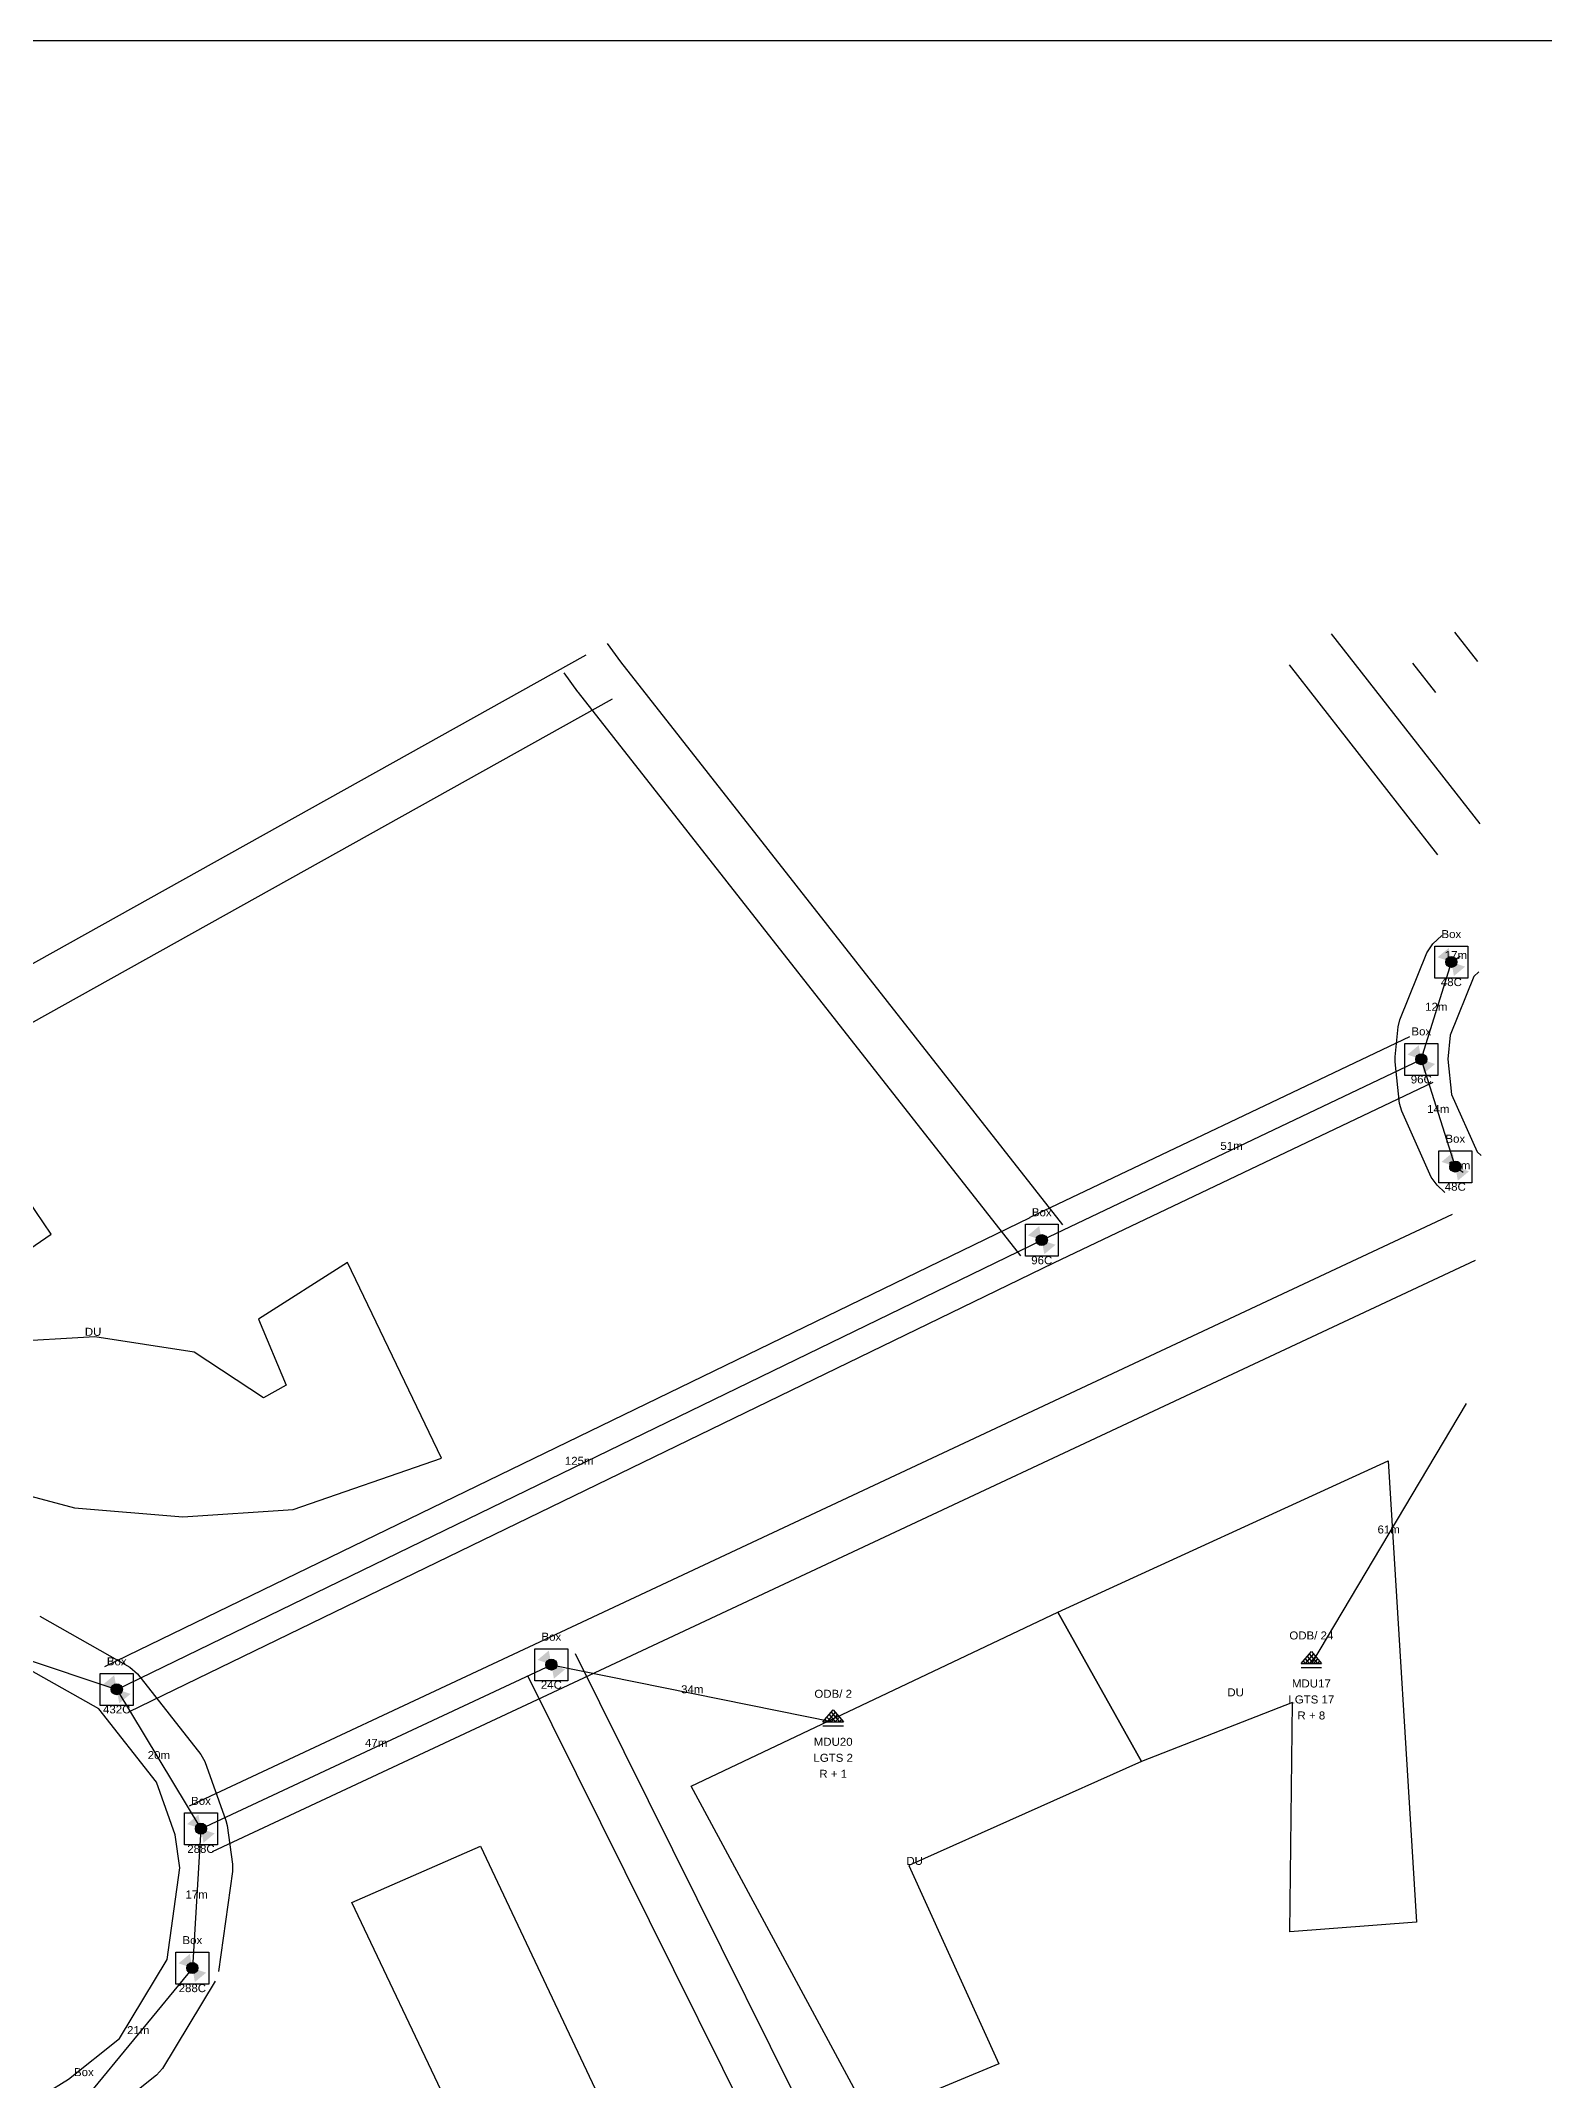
# Model space of a CAD drawing. Header units: millimetres. Extents: x -2012 to 1398, y -1200 to 746.
# Drawn here: x 978.3 to 1188.3, y 28.9 to 313.8 of the extents above; entities that cross this region are included whole.
import ezdxf
from ezdxf.enums import TextEntityAlignment as Align

# ---------------------------------------------------------------- set-up
doc = ezdxf.new("R2010")
doc.units = ezdxf.units.MM
doc.styles.get("Standard").update_dxf_attribs({"font": 'arial.ttf'})

# ---------------------------------------------------------------- blocks, each defined once
blk = doc.blocks.new('big_block')
blk.add_lwpolyline([(558.28, -280.22), (1398.28, -280.22), (1398.28, 313.78), (558.28, 313.78)], close=True)
blk = doc.blocks.new('roads.block1.A4')
at = {"layer": 'roads', "color": 7}
for points in [[(228.9, 206.6), (246.97, 182.85)], [(243.91, 206.8), (246.72, 203.12)], [(18.12, 135.29), (138.16, 203.97)], [(140.7, 205.4), (142.33, 203.08), (196.18, 132.76)], [(191.1, 128.86), (137.21, 199.24), (137.14, 199.35), (135.47, 201.72)], [(241.88, 178.97), (223.8, 202.73)], [(241.63, 199.24), (238.82, 202.91)], [(141.34, 198.41), (21.3, 129.73)], [(242.74, 136.77), (241.78, 137.69), (241.06, 138.71), (237.47, 146.93), (237.21, 147.89), (236.68, 153.09), (236.67, 153.72), (237.04, 157.5), (237.25, 158.37), (240.55, 166.74), (241.28, 167.85), (242.36, 168.91)], [(246.85, 164.35), (246.25, 163.76), (243.36, 156.44), (243.08, 153.43), (243.53, 149.04), (246.67, 141.87), (247.17, 141.39)], [(79.56, 77.56), (192.21, 133.67), (192.23, 133.68), (238.45, 156.29)], [(241.27, 150.54), (195.06, 127.94), (82.41, 71.83)], [(89.86, 60.14), (132.53, 80.65), (243.66, 134.06)], [(246.44, 128.3), (135.3, 74.88), (92.63, 54.38)], [(92.96, 38.24), (86.56, 27.33), (85.83, 26.48), (79.03, 20.89), (78.69, 20.65), (75.39, 18.59), (74.88, 18.33), (69.62, 16.22)], [(71.61, 83.83), (82.59, 77.46), (83.53, 76.64), (91.24, 66.56), (91.72, 65.67), (94.27, 58.31), (94.42, 57.7), (95.09, 52.83), (95.09, 51.95), (93.37, 39.42)], [(30.23, 48.59), (33.16, 37.57), (38.63, 29.94), (49.98, 22.86), (61.39, 21.32), (67.58, 22.3), (72.24, 24.17), (75.12, 25.97), (81.33, 31.06), (87.12, 40.93), (88.69, 52.38), (88.12, 56.51), (85.84, 63.08), (78.83, 72.24), (68.95, 77.97), (57.46, 79.52), (51.55, 78.52), (46.49, 76.6), (43.45, 74.88), (37.53, 69.76), (31.75, 59.84), (30.23, 48.59)], [(136.8, 79.16), (178.33, -6.62), (192.25, -33.9), (198.84, -43.18), (205.5, -47.81), (213.86, -51.36), (223.82, -54.04), (247.71, -56.04)], [(247.18, -62.41), (223, -60.4), (222.43, -60.3), (211.98, -57.48), (211.56, -57.33), (202.69, -53.57), (202.12, -53.25), (194.72, -48.11), (193.94, -47.34), (186.9, -37.42), (186.65, -37.02), (172.61, -9.5), (172.58, -9.44), (131.04, 76.37)]]:
    blk.add_lwpolyline(points, dxfattribs=at)
blk = doc.blocks.new('buildings.block2.A4')
at = {"layer": 'building', "color": 7}
for points in [[(66.43, 141.5), (36.06, 123.42), (43.08, 112.8), (53.05, 104.85), (64.99, 100.34), (75.85, 97.39), (89.03, 96.24), (102.49, 97.17), (120.56, 103.6), (109.09, 128.03), (98.24, 120.97), (101.62, 112.72), (98.86, 111.11), (90.42, 116.84), (78.33, 118.74), (67.25, 118.06), (62.68, 124.33), (73.01, 131.58), (66.43, 141.5)], [(195.59, 84.32), (235.82, 103.27), (239.29, 45.59), (223.87, 44.38), (224.19, 73.06), (205.77, 65.67), (195.59, 84.32)], [(150.93, 62.59), (195.59, 84.32), (205.77, 65.67), (177.46, 52.67), (188.41, 27.88), (172.71, 21.2), (150.93, 62.59)], [(109.61, 48.07), (125.3, 55.09), (152.81, -4.67), (108.12, -24.35), (101.95, -11.11), (130.35, 1.37), (125.62, 11.81), (96.23, -0.55), (91.08, 9.78), (121.26, 22.91), (109.61, 48.07)]]:
    blk.add_lwpolyline(points, dxfattribs=at)
at = {"color": 7}
for p in [(78.31, 118.87), (217.44, 73.82), (178.35, 52.76)]:
    blk.add_text('DU ', height=1, dxfattribs=at).set_placement(p, align=Align.CENTER)
blk = doc.blocks.new('The door')
at = {"color": 1, "lineweight": 30, "true_color": 0xff0000}
for p, q in [((-1.25, 0), (0, 1.5)), ((-1.25, 0), (1.25, 0)), ((-1.01, 0.29), (-0.76, 0)), ((-0.76, 0.59), (-0.26, 0)), ((0.25, 1.2), (-0.75, 0)), ((-0.5, 0.9), (0.24, 0)), ((-0.25, 1.2), (0.75, 0)), ((0.5, 0.9), (-0.24, 0)), ((0, 1.5), (1.25, 0)), ((0.76, 0.59), (0.26, 0)), ((1.01, 0.29), (0.76, 0)), ((-1.25, -0.5), (1.25, -0.5))]:
    blk.add_line(p, q, dxfattribs=at)
blk = doc.blocks.new('subscriber_dwelling.block2.A4')
for p in [(226.47, 77.93), (168.24, 70.64)]:
    blk.add_blockref('The door', p)
at = {"color": 7}
for s, p in [('ODB/ 24', (226.47, 80.93)), ('ODB/ 2', (168.24, 73.64)), ('MDU17', (226.47, 74.93)), ('LGTS 17', (226.47, 72.93)), ('R + 8', (226.47, 70.93)), ('MDU20', (168.24, 67.64)), ('LGTS 2', (168.24, 65.64)), ('R + 1', (168.24, 63.64))]:
    blk.add_text(s, height=1, dxfattribs=at).set_placement(p, align=Align.CENTER)
blk = doc.blocks.new('Closure')
at = {"lineweight": 25, "true_color": 0xff0000}
h = blk.add_hatch(color=1, dxfattribs=at)
h.paths.add_polyline_path([(0, 0.02), (-0.31, 1.77), (-1.68, 0.6)], flags=0)
h.paths.add_polyline_path([(1.68, -0.57), (0, 0.02), (0.31, -1.74)], flags=0)
h = blk.add_hatch(color=1, dxfattribs=at)
edge = h.paths.add_edge_path(flags=0)
edge.add_arc((0, 0.02), 0.685, 180, 360)
edge.add_arc((0, 0.02), 0.685, 0, 180)
at = {"color": 12, "lineweight": 25, "true_color": 0xcc0000}
for centre, radius in [((0, 0.02), 0.685), ((0, 0), 0.648)]:
    blk.add_circle(centre, radius, dxfattribs=at)
blk = doc.blocks.new('splicers.block2.A4')
for p in [(243.52, 165.57), (239.86, 153.41), (244, 140), (193.64, 130.81), (133.92, 77.77), (80.99, 74.69), (91.25, 57.26), (90.2, 39.86)]:
    blk.add_blockref('Closure', p)
at = {"color": 7}
for s, p in [('48C', (243.52, 162.57)), ('96C', (239.86, 150.41)), ('48C', (244, 137)), ('96C', (193.64, 127.81)), ('24C', (133.92, 74.77)), ('432C', (80.99, 71.69)), ('288C', (91.25, 54.26)), ('288C', (90.2, 36.86))]:
    blk.add_text(s, height=1, dxfattribs=at).set_placement(p, align=Align.CENTER)
blk = doc.blocks.new('box.block2.A4')
at = {"layer": 'roads', "color": 3}
for points in [[(241.52, 163.57), (241.52, 167.57), (245.52, 167.57), (245.52, 163.57), (241.52, 163.57)], [(237.86, 151.41), (237.86, 155.41), (241.86, 155.41), (241.86, 151.41), (237.86, 151.41)], [(237.86, 151.41), (237.86, 155.41), (241.86, 155.41), (241.86, 151.41), (237.86, 151.41)], [(242, 138), (242, 142), (246, 142), (246, 138), (242, 138)], [(191.64, 128.81), (191.64, 132.81), (195.64, 132.81), (195.64, 128.81), (191.64, 128.81)], [(131.92, 75.77), (131.92, 79.77), (135.92, 79.77), (135.92, 75.77), (131.92, 75.77)], [(78.99, 72.69), (78.99, 76.69), (82.99, 76.69), (82.99, 72.69), (78.99, 72.69)], [(78.99, 72.69), (78.99, 76.69), (82.99, 76.69), (82.99, 72.69), (78.99, 72.69)], [(89.25, 55.26), (89.25, 59.26), (93.25, 59.26), (93.25, 55.26), (89.25, 55.26)], [(89.25, 55.26), (89.25, 59.26), (93.25, 59.26), (93.25, 55.26), (89.25, 55.26)], [(88.2, 37.86), (88.2, 41.86), (92.2, 41.86), (92.2, 37.86), (88.2, 37.86)]]:
    blk.add_lwpolyline(points, dxfattribs=at)
at = {"color": 3}
for p in [(243.52, 168.57), (239.86, 156.41), (239.86, 156.41), (244, 143), (193.64, 133.81), (133.92, 80.77), (80.99, 77.69), (80.99, 77.69), (91.25, 60.26), (91.25, 60.26), (90.2, 42.86), (76.99, 26.36), (76.99, 26.36)]:
    blk.add_text('Box', height=1, dxfattribs=at).set_placement(p, align=Align.CENTER)
blk = doc.blocks.new('trench.block1.A4')
at = {"color": 3}
for points in [[(239.86, 153.41), (243.52, 165.57)], [(243.52, 165.57), (244.61, 166.31)], [(193.64, 130.81), (239.86, 153.41)], [(239.86, 153.41), (244, 140)], [(244, 140), (244.95, 139.33)], [(80.99, 74.69), (193.64, 130.81)], [(245.31, 110.42), (226.47, 77.93)], [(57.41, 82.75), (80.99, 74.69)], [(91.25, 57.26), (133.92, 77.77)], [(133.92, 77.77), (168.24, 70.64)], [(80.99, 74.69), (91.25, 57.26)], [(91.25, 57.26), (90.2, 39.86)], [(90.2, 39.86), (76.99, 23.36)]]:
    blk.add_lwpolyline(points, dxfattribs=at)
for s, p in [('17m', (244.07, 165.94)), ('12m', (241.69, 159.49)), ('14m', (241.93, 146.71)), ('51m', (216.75, 142.11)), ('16m', (244.47, 139.67)), ('125m', (137.31, 102.75)), ('61m', (235.89, 94.17)), ('34m', (151.08, 74.2)), ('47m', (112.58, 67.51)), ('20m', (86.12, 65.98)), ('17m', (90.72, 48.56)), ('21m', (83.6, 31.61))]:
    blk.add_text(s, height=1, dxfattribs=at).set_placement(p, align=Align.CENTER)

msp = doc.modelspace()

# ---------------------------------------------------------------- block references
msp.add_blockref('big_block', (0, 0))
at = {"xscale": 1.14698558432, "yscale": 1.11786409288}
for name in ['roads.block1.A4', 'trench.block1.A4', 'box.block2.A4', 'splicers.block2.A4', 'subscriber_dwelling.block2.A4', 'buildings.block2.A4']:
    msp.add_blockref(name, (896, 0), dxfattribs=at)

doc.saveas('drawing.dxf')
